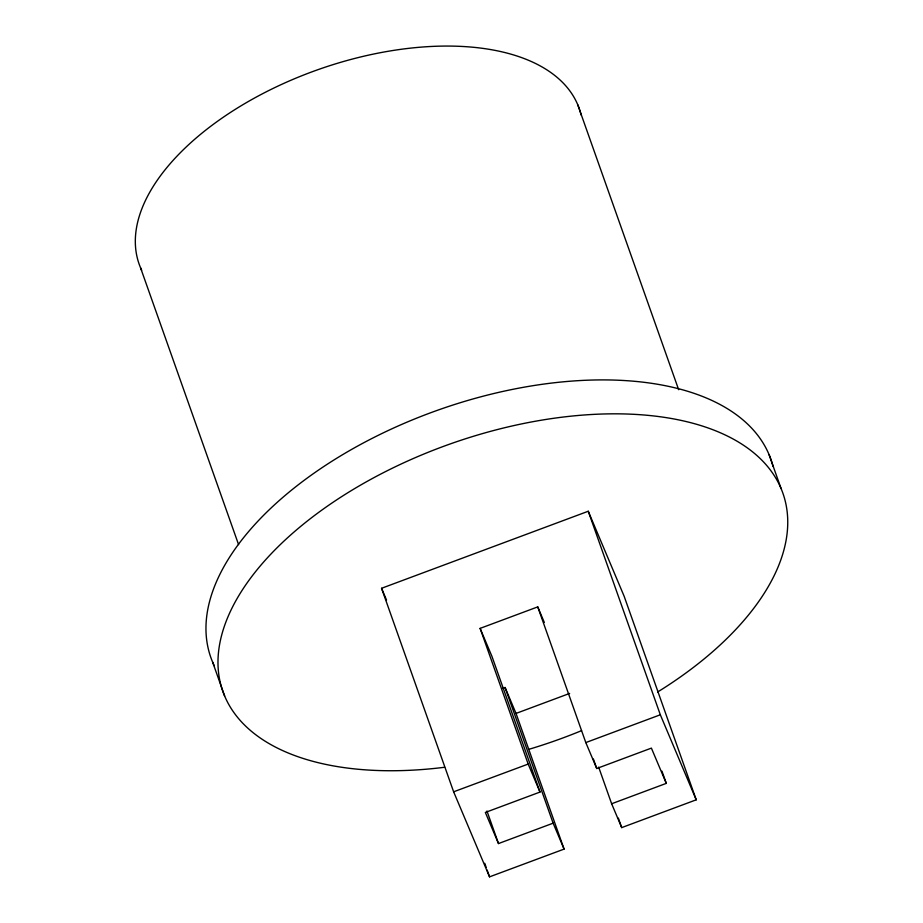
<?xml version="1.0" encoding="UTF-8"?>
<svg xmlns="http://www.w3.org/2000/svg" width="923" height="923" viewBox="0 0 923 923"><rect width="100%" height="100%" fill="white"/><g stroke="black" fill="none" stroke-linecap="round" stroke-linejoin="round"><path stroke-width="1.38" d="M502.424 688.489L505.089 687.497L516.038 713.421L564.08 849.102L489.548 876.85L453.631 791.807L381.557 588.286L588.251 511.25L624.156 596.293L696.23 799.814L621.71 827.608L611.637 803.76L598.669 767.128M564.08 849.102L553.131 823.178L498.489 843.564L485.348 812.448L539.99 792.072L528.175 764.071L480.122 628.378L537.751 606.884L544.316 622.437M516.038 713.421L569.641 693.427M453.631 791.807L528.175 764.071M537.751 606.884L585.805 742.577L660.326 714.783L696.23 799.814M585.805 742.577L596.743 768.501L651.396 748.115L666.291 783.373L611.637 803.76M480.122 628.378L491.947 656.38L539.99 792.072M381.557 588.286L386.529 600.054M769.055 454.601L781.066 488.521M577.752 104.761L678.659 389.702M588.251 511.25L660.326 714.783M661.964 771.167L666.291 783.373M618.352 818.113L621.71 827.608M593.385 759.006L596.743 768.501M505.089 687.497L553.131 823.178M486.952 810.994L498.489 843.564M484.737 863.282L486.179 867.355M487.136 870.066L489.548 876.85M140.561 267.82L238.584 544.616M212.636 662.126L224.647 696.046M141.669 270.277A233.381 123.67 -19.5 0 1 318.17 69.594A233.381 123.67 -19.5 0 1 581.121 115.017M444.598 767.267A297.033 157.406 -19.5 0 1 248.795 580.544A297.033 157.406 -19.5 0 1 693.461 423.415A297.033 157.406 -19.5 0 1 657.649 691.985M581.571 730.647A297.033 157.406 -19.5 0 1 528.706 749.372M214.332 665.887A297.033 157.406 -19.5 0 1 436.844 410.504A297.033 157.406 -19.5 0 1 773.013 466.311"/></g></svg>
